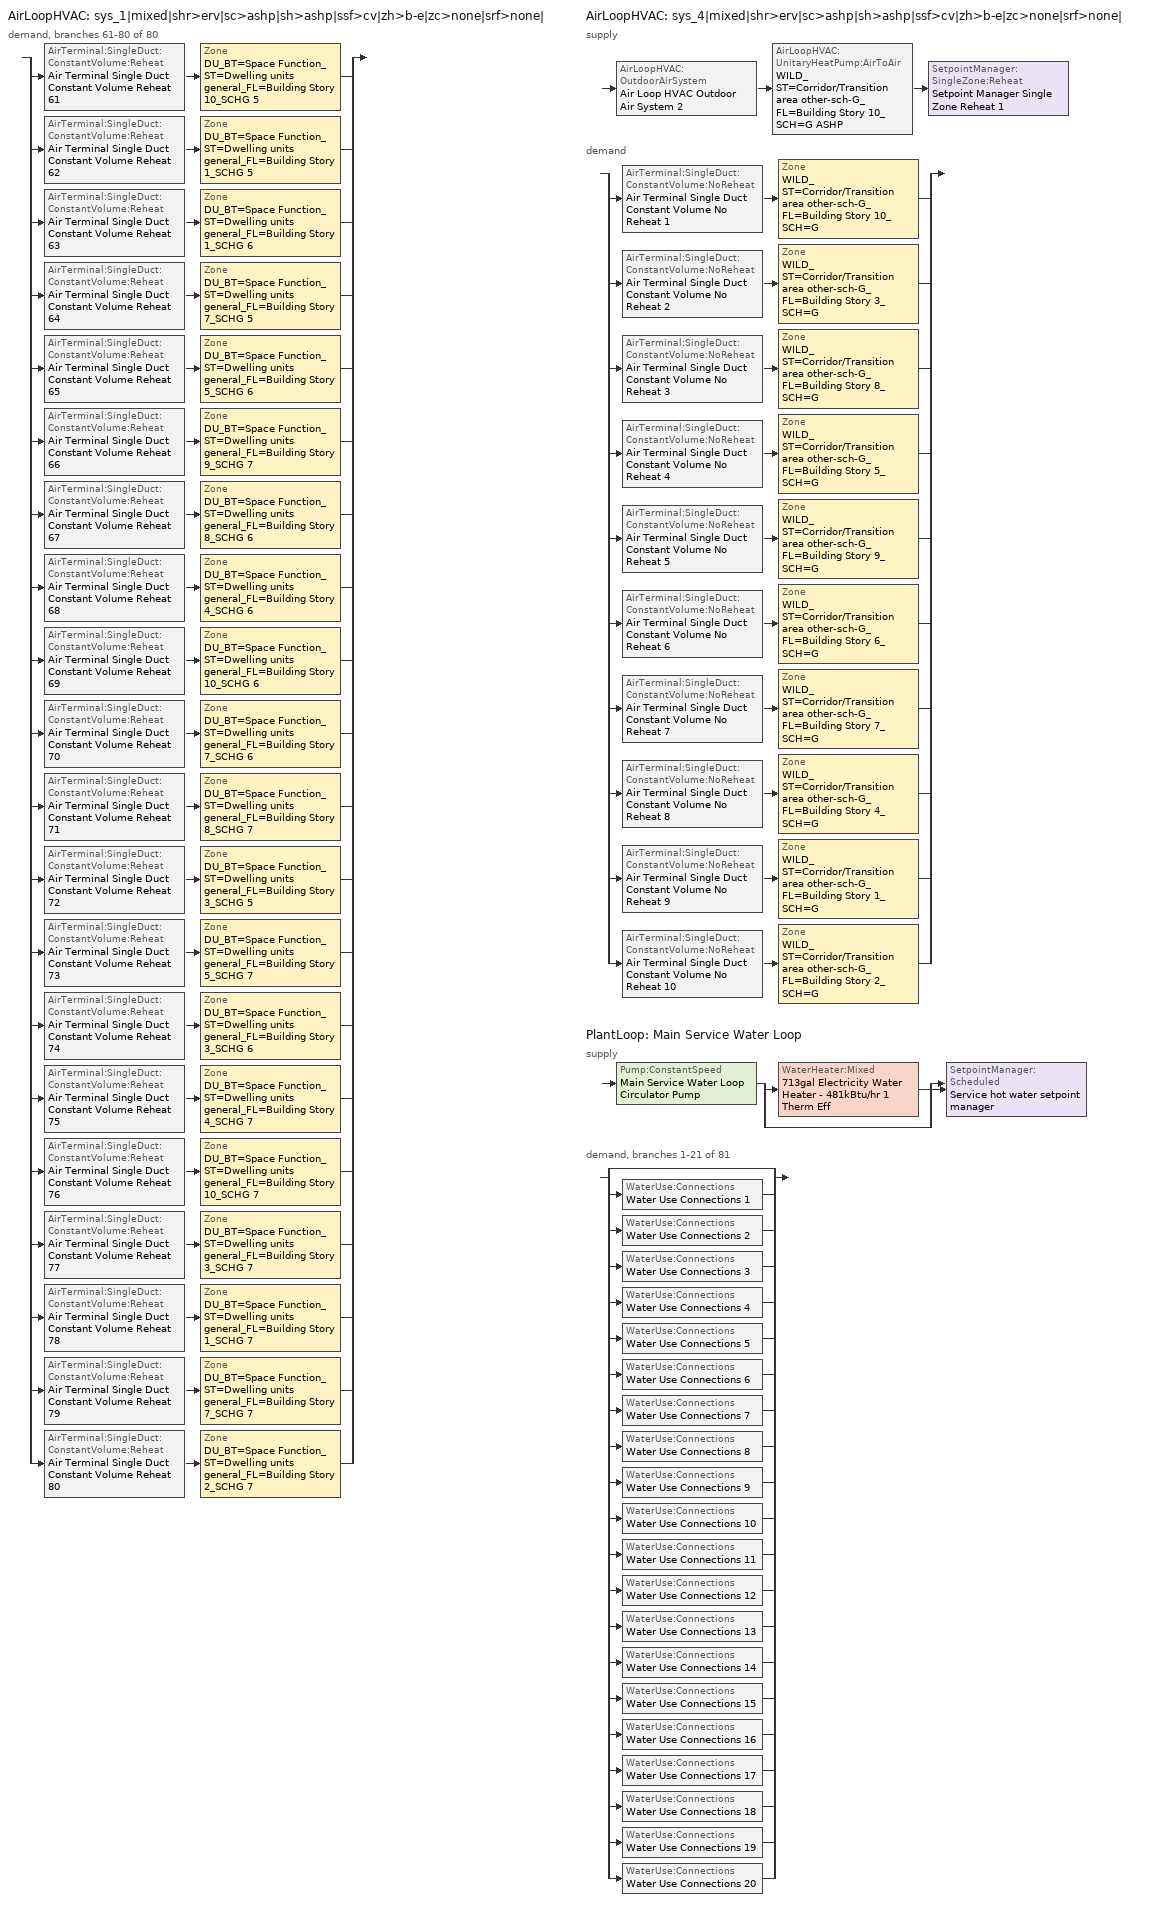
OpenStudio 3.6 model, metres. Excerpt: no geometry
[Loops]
AirLoopHVAC 'sys_1|mixed|shr>erv|sc>ashp|sh>ashp|ssf>cv|zh>b-e|zc>none|srf>none|'
 demand, branches 61-80 of 80: split
  | AirTerminal:SingleDuct:ConstantVolume:Reheat 'Air Terminal Single Duct Constant Volume Reheat 61' > Zone 'DU_BT=Space Function_ST=Dwelling units general_FL=Building Story 10_SCHG 5'
  | AirTerminal:SingleDuct:ConstantVolume:Reheat 'Air Terminal Single Duct Constant Volume Reheat 62' > Zone 'DU_BT=Space Function_ST=Dwelling units general_FL=Building Story 1_SCHG 5'
  | AirTerminal:SingleDuct:ConstantVolume:Reheat 'Air Terminal Single Duct Constant Volume Reheat 63' > Zone 'DU_BT=Space Function_ST=Dwelling units general_FL=Building Story 1_SCHG 6'
  | AirTerminal:SingleDuct:ConstantVolume:Reheat 'Air Terminal Single Duct Constant Volume Reheat 64' > Zone 'DU_BT=Space Function_ST=Dwelling units general_FL=Building Story 7_SCHG 5'
  | AirTerminal:SingleDuct:ConstantVolume:Reheat 'Air Terminal Single Duct Constant Volume Reheat 65' > Zone 'DU_BT=Space Function_ST=Dwelling units general_FL=Building Story 5_SCHG 6'
  | AirTerminal:SingleDuct:ConstantVolume:Reheat 'Air Terminal Single Duct Constant Volume Reheat 66' > Zone 'DU_BT=Space Function_ST=Dwelling units general_FL=Building Story 9_SCHG 7'
  | AirTerminal:SingleDuct:ConstantVolume:Reheat 'Air Terminal Single Duct Constant Volume Reheat 67' > Zone 'DU_BT=Space Function_ST=Dwelling units general_FL=Building Story 8_SCHG 6'
  | AirTerminal:SingleDuct:ConstantVolume:Reheat 'Air Terminal Single Duct Constant Volume Reheat 68' > Zone 'DU_BT=Space Function_ST=Dwelling units general_FL=Building Story 4_SCHG 6'
  | AirTerminal:SingleDuct:ConstantVolume:Reheat 'Air Terminal Single Duct Constant Volume Reheat 69' > Zone 'DU_BT=Space Function_ST=Dwelling units general_FL=Building Story 10_SCHG 6'
  | AirTerminal:SingleDuct:ConstantVolume:Reheat 'Air Terminal Single Duct Constant Volume Reheat 70' > Zone 'DU_BT=Space Function_ST=Dwelling units general_FL=Building Story 7_SCHG 6'
  | AirTerminal:SingleDuct:ConstantVolume:Reheat 'Air Terminal Single Duct Constant Volume Reheat 71' > Zone 'DU_BT=Space Function_ST=Dwelling units general_FL=Building Story 8_SCHG 7'
  | AirTerminal:SingleDuct:ConstantVolume:Reheat 'Air Terminal Single Duct Constant Volume Reheat 72' > Zone 'DU_BT=Space Function_ST=Dwelling units general_FL=Building Story 3_SCHG 5'
  | AirTerminal:SingleDuct:ConstantVolume:Reheat 'Air Terminal Single Duct Constant Volume Reheat 73' > Zone 'DU_BT=Space Function_ST=Dwelling units general_FL=Building Story 5_SCHG 7'
  | AirTerminal:SingleDuct:ConstantVolume:Reheat 'Air Terminal Single Duct Constant Volume Reheat 74' > Zone 'DU_BT=Space Function_ST=Dwelling units general_FL=Building Story 3_SCHG 6'
  | AirTerminal:SingleDuct:ConstantVolume:Reheat 'Air Terminal Single Duct Constant Volume Reheat 75' > Zone 'DU_BT=Space Function_ST=Dwelling units general_FL=Building Story 4_SCHG 7'
  | AirTerminal:SingleDuct:ConstantVolume:Reheat 'Air Terminal Single Duct Constant Volume Reheat 76' > Zone 'DU_BT=Space Function_ST=Dwelling units general_FL=Building Story 10_SCHG 7'
  | AirTerminal:SingleDuct:ConstantVolume:Reheat 'Air Terminal Single Duct Constant Volume Reheat 77' > Zone 'DU_BT=Space Function_ST=Dwelling units general_FL=Building Story 3_SCHG 7'
  | AirTerminal:SingleDuct:ConstantVolume:Reheat 'Air Terminal Single Duct Constant Volume Reheat 78' > Zone 'DU_BT=Space Function_ST=Dwelling units general_FL=Building Story 1_SCHG 7'
  | AirTerminal:SingleDuct:ConstantVolume:Reheat 'Air Terminal Single Duct Constant Volume Reheat 79' > Zone 'DU_BT=Space Function_ST=Dwelling units general_FL=Building Story 7_SCHG 7'
  | AirTerminal:SingleDuct:ConstantVolume:Reheat 'Air Terminal Single Duct Constant Volume Reheat 80' > Zone 'DU_BT=Space Function_ST=Dwelling units general_FL=Building Story 2_SCHG 7'
AirLoopHVAC 'sys_4|mixed|shr>erv|sc>ashp|sh>ashp|ssf>cv|zh>b-e|zc>none|srf>none|'
 supply: AirLoopHVAC:OutdoorAirSystem 'Air Loop HVAC Outdoor Air System 2' > AirLoopHVAC:UnitaryHeatPump:AirToAir 'WILD_ST=Corridor/Transition area other-sch-G_FL=Building Story 10_SCH=G ASHP' > SetpointManager:SingleZone:Reheat 'Setpoint Manager Single Zone Reheat 1'
 demand: split
  | AirTerminal:SingleDuct:ConstantVolume:NoReheat 'Air Terminal Single Duct Constant Volume No Reheat 1' > Zone 'WILD_ST=Corridor/Transition area other-sch-G_FL=Building Story 10_SCH=G'
  | AirTerminal:SingleDuct:ConstantVolume:NoReheat 'Air Terminal Single Duct Constant Volume No Reheat 2' > Zone 'WILD_ST=Corridor/Transition area other-sch-G_FL=Building Story 3_SCH=G'
  | AirTerminal:SingleDuct:ConstantVolume:NoReheat 'Air Terminal Single Duct Constant Volume No Reheat 3' > Zone 'WILD_ST=Corridor/Transition area other-sch-G_FL=Building Story 8_SCH=G'
  | AirTerminal:SingleDuct:ConstantVolume:NoReheat 'Air Terminal Single Duct Constant Volume No Reheat 4' > Zone 'WILD_ST=Corridor/Transition area other-sch-G_FL=Building Story 5_SCH=G'
  | AirTerminal:SingleDuct:ConstantVolume:NoReheat 'Air Terminal Single Duct Constant Volume No Reheat 5' > Zone 'WILD_ST=Corridor/Transition area other-sch-G_FL=Building Story 9_SCH=G'
  | AirTerminal:SingleDuct:ConstantVolume:NoReheat 'Air Terminal Single Duct Constant Volume No Reheat 6' > Zone 'WILD_ST=Corridor/Transition area other-sch-G_FL=Building Story 6_SCH=G'
  | AirTerminal:SingleDuct:ConstantVolume:NoReheat 'Air Terminal Single Duct Constant Volume No Reheat 7' > Zone 'WILD_ST=Corridor/Transition area other-sch-G_FL=Building Story 7_SCH=G'
  | AirTerminal:SingleDuct:ConstantVolume:NoReheat 'Air Terminal Single Duct Constant Volume No Reheat 8' > Zone 'WILD_ST=Corridor/Transition area other-sch-G_FL=Building Story 4_SCH=G'
  | AirTerminal:SingleDuct:ConstantVolume:NoReheat 'Air Terminal Single Duct Constant Volume No Reheat 9' > Zone 'WILD_ST=Corridor/Transition area other-sch-G_FL=Building Story 1_SCH=G'
  | AirTerminal:SingleDuct:ConstantVolume:NoReheat 'Air Terminal Single Duct Constant Volume No Reheat 10' > Zone 'WILD_ST=Corridor/Transition area other-sch-G_FL=Building Story 2_SCH=G'
PlantLoop 'Main Service Water Loop'
 supply: Pump:ConstantSpeed 'Main Service Water Loop Circulator Pump' > split
  | WaterHeater:Mixed '713gal Electricity Water Heater - 481kBtu/hr 1 Therm Eff'
  | bypass
  join > SetpointManager:Scheduled 'Service hot water setpoint manager'
 demand, branches 1-21 of 81: split
  | bypass
  | WaterUse:Connections 'Water Use Connections 1'
  | WaterUse:Connections 'Water Use Connections 2'
  | WaterUse:Connections 'Water Use Connections 3'
  | WaterUse:Connections 'Water Use Connections 4'
  | WaterUse:Connections 'Water Use Connections 5'
  | WaterUse:Connections 'Water Use Connections 6'
  | WaterUse:Connections 'Water Use Connections 7'
  | WaterUse:Connections 'Water Use Connections 8'
  | WaterUse:Connections 'Water Use Connections 9'
  | WaterUse:Connections 'Water Use Connections 10'
  | WaterUse:Connections 'Water Use Connections 11'
  | WaterUse:Connections 'Water Use Connections 12'
  | WaterUse:Connections 'Water Use Connections 13'
  | WaterUse:Connections 'Water Use Connections 14'
  | WaterUse:Connections 'Water Use Connections 15'
  | WaterUse:Connections 'Water Use Connections 16'
  | WaterUse:Connections 'Water Use Connections 17'
  | WaterUse:Connections 'Water Use Connections 18'
  | WaterUse:Connections 'Water Use Connections 19'
  | WaterUse:Connections 'Water Use Connections 20'
[Sizing:Zone] Zone Cooling Design Supply Air Temperature Input Method=TemperatureDifference; Zone Cooling Design Supply Air Temperature {C}=14; Zone Cooling Design Supply Air Temperature Difference {deltaC}=11; Zone Heating Design Supply Air Temperature Input Method=TemperatureDifference; Zone Heating Design Supply Air Temperature {C}=40; Zone Heating Design Supply Air Temperature Difference {deltaC}=21; Zone Cooling Design Supply Air Humidity Ratio {kg-H2O/kg-air}=0.0085; Zone Heating Design Supply Air Humidity Ratio {kg-H2O/kg-air}=0.008; Zone Heating Sizing Factor=1.3; Zone Cooling Sizing Factor=1; Cooling Design Air Flow Method=DesignDay; Heating Design Air Flow Method=DesignDay; Account for Dedicated Outdoor Air System=No; Dedicated Outdoor Air System Control Strategy=NeutralSupplyAir; Dedicated Outdoor Air Low Setpoint Temperature for Design {C}=autosize; Dedicated Outdoor Air High Setpoint Temperature for Design {C}=autosize; Zone Load Sizing Method=Sensible Load Only No Latent Load; Zone Latent Cooling Design Supply Air Humidity Ratio Input Method=HumidityRatioDifference; Zone Cooling Design Supply Air Humidity Ratio Difference {kgWater/kgDryAir}=0.005; Zone Latent Heating Design Supply Air Humidity Ratio Input Method=HumidityRatioDifference; Zone Humidification Design Supply Air Humidity Ratio Difference {kgWater/kgDryAir}=0.005
DU_BT=Space Function_ST=Dwelling units general_FL=Building Story 10_SCHG 5; DU_BT=Space Function_ST=Dwelling units general_FL=Building Story 1_SCHG 5; DU_BT=Space Function_ST=Dwelling units general_FL=Building Story 1_SCHG 6; DU_BT=Space Function_ST=Dwelling units general_FL=Building Story 7_SCHG 5; DU_BT=Space Function_ST=Dwelling units general_FL=Building Story 5_SCHG 6; DU_BT=Space Function_ST=Dwelling units general_FL=Building Story 9_SCHG 7; DU_BT=Space Function_ST=Dwelling units general_FL=Building Story 8_SCHG 6; DU_BT=Space Function_ST=Dwelling units general_FL=Building Story 4_SCHG 6; DU_BT=Space Function_ST=Dwelling units general_FL=Building Story 10_SCHG 6; DU_BT=Space Function_ST=Dwelling units general_FL=Building Story 7_SCHG 6; DU_BT=Space Function_ST=Dwelling units general_FL=Building Story 8_SCHG 7; DU_BT=Space Function_ST=Dwelling units general_FL=Building Story 3_SCHG 5; DU_BT=Space Function_ST=Dwelling units general_FL=Building Story 5_SCHG 7; DU_BT=Space Function_ST=Dwelling units general_FL=Building Story 3_SCHG 6; DU_BT=Space Function_ST=Dwelling units general_FL=Building Story 4_SCHG 7; DU_BT=Space Function_ST=Dwelling units general_FL=Building Story 10_SCHG 7; DU_BT=Space Function_ST=Dwelling units general_FL=Building Story 3_SCHG 7; DU_BT=Space Function_ST=Dwelling units general_FL=Building Story 1_SCHG 7; DU_BT=Space Function_ST=Dwelling units general_FL=Building Story 7_SCHG 7; DU_BT=Space Function_ST=Dwelling units general_FL=Building Story 2_SCHG 7; WILD_ST=Corridor/Transition area other-sch-G_FL=Building Story 10_SCH=G; WILD_ST=Corridor/Transition area other-sch-G_FL=Building Story 3_SCH=G; WILD_ST=Corridor/Transition area other-sch-G_FL=Building Story 8_SCH=G; WILD_ST=Corridor/Transition area other-sch-G_FL=Building Story 5_SCH=G; WILD_ST=Corridor/Transition area other-sch-G_FL=Building Story 9_SCH=G; WILD_ST=Corridor/Transition area other-sch-G_FL=Building Story 6_SCH=G; WILD_ST=Corridor/Transition area other-sch-G_FL=Building Story 7_SCH=G; WILD_ST=Corridor/Transition area other-sch-G_FL=Building Story 4_SCH=G; WILD_ST=Corridor/Transition area other-sch-G_FL=Building Story 1_SCH=G; WILD_ST=Corridor/Transition area other-sch-G_FL=Building Story 2_SCH=G
[Zone equipment]
DU_BT=Space Function_ST=Dwelling units general_FL=Building Story 10_SCHG 5: Zone HVAC Baseboard Convective Electric 61, Air Terminal Single Duct Constant Volume Reheat 61
DU_BT=Space Function_ST=Dwelling units general_FL=Building Story 1_SCHG 5: Zone HVAC Baseboard Convective Electric 62, Air Terminal Single Duct Constant Volume Reheat 62
DU_BT=Space Function_ST=Dwelling units general_FL=Building Story 1_SCHG 6: Zone HVAC Baseboard Convective Electric 63, Air Terminal Single Duct Constant Volume Reheat 63
DU_BT=Space Function_ST=Dwelling units general_FL=Building Story 7_SCHG 5: Zone HVAC Baseboard Convective Electric 64, Air Terminal Single Duct Constant Volume Reheat 64
DU_BT=Space Function_ST=Dwelling units general_FL=Building Story 5_SCHG 6: Zone HVAC Baseboard Convective Electric 65, Air Terminal Single Duct Constant Volume Reheat 65
DU_BT=Space Function_ST=Dwelling units general_FL=Building Story 9_SCHG 7: Zone HVAC Baseboard Convective Electric 66, Air Terminal Single Duct Constant Volume Reheat 66
DU_BT=Space Function_ST=Dwelling units general_FL=Building Story 8_SCHG 6: Zone HVAC Baseboard Convective Electric 67, Air Terminal Single Duct Constant Volume Reheat 67
DU_BT=Space Function_ST=Dwelling units general_FL=Building Story 4_SCHG 6: Zone HVAC Baseboard Convective Electric 68, Air Terminal Single Duct Constant Volume Reheat 68
DU_BT=Space Function_ST=Dwelling units general_FL=Building Story 10_SCHG 6: Zone HVAC Baseboard Convective Electric 69, Air Terminal Single Duct Constant Volume Reheat 69
DU_BT=Space Function_ST=Dwelling units general_FL=Building Story 7_SCHG 6: Zone HVAC Baseboard Convective Electric 70, Air Terminal Single Duct Constant Volume Reheat 70
DU_BT=Space Function_ST=Dwelling units general_FL=Building Story 8_SCHG 7: Zone HVAC Baseboard Convective Electric 71, Air Terminal Single Duct Constant Volume Reheat 71
DU_BT=Space Function_ST=Dwelling units general_FL=Building Story 3_SCHG 5: Zone HVAC Baseboard Convective Electric 72, Air Terminal Single Duct Constant Volume Reheat 72
DU_BT=Space Function_ST=Dwelling units general_FL=Building Story 5_SCHG 7: Zone HVAC Baseboard Convective Electric 73, Air Terminal Single Duct Constant Volume Reheat 73
DU_BT=Space Function_ST=Dwelling units general_FL=Building Story 3_SCHG 6: Zone HVAC Baseboard Convective Electric 74, Air Terminal Single Duct Constant Volume Reheat 74
DU_BT=Space Function_ST=Dwelling units general_FL=Building Story 4_SCHG 7: Zone HVAC Baseboard Convective Electric 75, Air Terminal Single Duct Constant Volume Reheat 75
DU_BT=Space Function_ST=Dwelling units general_FL=Building Story 10_SCHG 7: Zone HVAC Baseboard Convective Electric 76, Air Terminal Single Duct Constant Volume Reheat 76
DU_BT=Space Function_ST=Dwelling units general_FL=Building Story 3_SCHG 7: Zone HVAC Baseboard Convective Electric 77, Air Terminal Single Duct Constant Volume Reheat 77
DU_BT=Space Function_ST=Dwelling units general_FL=Building Story 1_SCHG 7: Zone HVAC Baseboard Convective Electric 78, Air Terminal Single Duct Constant Volume Reheat 78
DU_BT=Space Function_ST=Dwelling units general_FL=Building Story 7_SCHG 7: Zone HVAC Baseboard Convective Electric 79, Air Terminal Single Duct Constant Volume Reheat 79
DU_BT=Space Function_ST=Dwelling units general_FL=Building Story 2_SCHG 7: Zone HVAC Baseboard Convective Electric 80, Air Terminal Single Duct Constant Volume Reheat 80
WILD_ST=Corridor/Transition area other-sch-G_FL=Building Story 10_SCH=G: Zone HVAC Baseboard Convective Electric 81, Air Terminal Single Duct Constant Volume No Reheat 1
WILD_ST=Corridor/Transition area other-sch-G_FL=Building Story 3_SCH=G: Zone HVAC Baseboard Convective Electric 82, Air Terminal Single Duct Constant Volume No Reheat 2
WILD_ST=Corridor/Transition area other-sch-G_FL=Building Story 8_SCH=G: Zone HVAC Baseboard Convective Electric 83, Air Terminal Single Duct Constant Volume No Reheat 3
WILD_ST=Corridor/Transition area other-sch-G_FL=Building Story 5_SCH=G: Zone HVAC Baseboard Convective Electric 84, Air Terminal Single Duct Constant Volume No Reheat 4
WILD_ST=Corridor/Transition area other-sch-G_FL=Building Story 9_SCH=G: Zone HVAC Baseboard Convective Electric 85, Air Terminal Single Duct Constant Volume No Reheat 5
WILD_ST=Corridor/Transition area other-sch-G_FL=Building Story 6_SCH=G: Zone HVAC Baseboard Convective Electric 86, Air Terminal Single Duct Constant Volume No Reheat 6
WILD_ST=Corridor/Transition area other-sch-G_FL=Building Story 7_SCH=G: Zone HVAC Baseboard Convective Electric 87, Air Terminal Single Duct Constant Volume No Reheat 7
WILD_ST=Corridor/Transition area other-sch-G_FL=Building Story 4_SCH=G: Zone HVAC Baseboard Convective Electric 88, Air Terminal Single Duct Constant Volume No Reheat 8
WILD_ST=Corridor/Transition area other-sch-G_FL=Building Story 1_SCH=G: Zone HVAC Baseboard Convective Electric 89, Air Terminal Single Duct Constant Volume No Reheat 9
WILD_ST=Corridor/Transition area other-sch-G_FL=Building Story 2_SCH=G: Zone HVAC Baseboard Convective Electric 90, Air Terminal Single Duct Constant Volume No Reheat 10
[AirLoopHVAC]
sys_4|mixed|shr>erv|sc>ashp|sh>ashp|ssf>cv|zh>b-e|zc>none|srf>none|: Availability Schedule=sys_4|mixed|shr>none|sc>ashp|sh>ashp|ssf>cv|zh>b-e|zc>none|srf>none| Occ Sch; Design Supply Air Flow Rate {m3/s}=autosize; Design Return Air Flow Fraction of Supply Air Flow=1
[Sizing:System]
sys_4|mixed|shr>erv|sc>ashp|sh>ashp|ssf>cv|zh>b-e|zc>none|srf>none|: Type of Load to Size On=Sensible; Design Outdoor Air Flow Rate {m3/s}=Autosize; Central Heating Maximum System Air Flow Ratio=1; Preheat Design Temperature {C}=7; Preheat Design Humidity Ratio {kg-H2O/kg-Air}=0.008; Precool Design Temperature {C}=13; Precool Design Humidity Ratio {kg-H2O/kg-Air}=0.008; Central Cooling Design Supply Air Temperature {C}=13; Central Heating Design Supply Air Temperature {C}=43; Sizing Option=NonCoincident; 100% Outdoor Air in Cooling=No; 100% Outdoor Air in Heating=No; Central Cooling Design Supply Air Humidity Ratio {kg-H2O/kg-Air}=0.0085; Central Heating Design Supply Air Humidity Ratio {kg-H2O/kg-Air}=0.008; Cooling Design Air Flow Method=DesignDay; Cooling Design Air Flow Rate {m3/s}=0; Heating Design Air Flow Method=DesignDay; Heating Design Air Flow Rate {m3/s}=0; System Outdoor Air Method=ZoneSum; Zone Maximum Outdoor Air Fraction=1; Cooling Supply Air Flow Rate Per Floor Area {m3/s-m2}=0.00996765; Cooling Fraction of Autosized Cooling Supply Air Flow Rate=1; Cooling Supply Air Flow Rate Per Unit Cooling Capacity {m3/s-W}=3.94755e-05; Heating Supply Air Flow Rate Per Floor Area {m3/s-m2}=0.00996765; Heating Fraction of Autosized Heating Supply Air Flow Rate=1; Heating Fraction of Autosized Cooling Supply Air Flow Rate=1; Heating Supply Air Flow Rate Per Unit Heating Capacity {m3/s-W}=3.15882e-05; Cooling Design Capacity Method=CoolingDesignCapacity; Cooling Design Capacity {W}=autosize; Cooling Design Capacity Per Floor Area {W/m2}=234.7; Fraction of Autosized Cooling Design Capacity=1; Heating Design Capacity Method=HeatingDesignCapacity; Heating Design Capacity {W}=autosize; Heating Design Capacity Per Floor Area {W/m2}=157; Fraction of Autosized Heating Design Capacity=1; Central Cooling Capacity Control Method=OnOff; Occupant Diversity=autosize
[Coil:Heating:DX:SingleSpeed]
CoilHeatingDXSingleSpeed_ashp 1 56 Clg kBtu/hr 3.3COPH: Availability Schedule=Always On Discrete; Rated Total Heating Capacity {W}=16473.5; Rated COP {W/W}=3.53205; Rated Air Flow Rate {m3/s}=Autosize; Rated Supply Fan Power Per Volume Flow Rate 2017 {W/(m3/s)}=773.3; Rated Supply Fan Power Per Volume Flow Rate 2023 {W/(m3/s)}=934.4; Total Heating Capacity Function of Temperature Curve=DXHEAT-NECB2011-REF-CAPFT; Total Heating Capacity Function of Flow Fraction Curve=DXHEAT-NECB2011-REF-CAPFFLOW; Energy Input Ratio Function of Temperature Curve=DXHEAT-NECB2011-REF-EIRFT; Energy Input Ratio Function of Flow Fraction Curve=DXHEAT-NECB2011-REF-EIRFFLOW; Part Load Fraction Correlation Curve=DXHEAT-NECB2011-REF-PLFFPLR; Minimum Outdoor Dry-Bulb Temperature for Compressor Operation {C}=-10; Defrost Strategy=Resistive; Defrost Control=Timed; Defrost Time Period Fraction=0.166667; Resistive Defrost Heater Capacity {W}=2000
[Coil:Cooling:DX:SingleSpeed]
CoilCoolingDXSingleSpeed_ashp 1 78kBtu/hr 11.2EER: Availability Schedule=Always On Discrete; Rated Total Cooling Capacity {W}=autosize; Rated Sensible Heat Ratio=autosize; Rated COP {W/W}=3.86542; Rated Air Flow Rate {m3/s}=autosize; Rated Evaporator Fan Power Per Volume Flow Rate 2017 {W/(m3/s)}=773.3; Rated Evaporator Fan Power Per Volume Flow Rate 2023 {W/(m3/s)}=934.4; Total Cooling Capacity Function of Temperature Curve=DXCOOL-NECB2011-REF-CAPFT; Total Cooling Capacity Function of Flow Fraction Curve=DXCOOL-NECB2011-REF-CAPFFLOW; Energy Input Ratio Function of Temperature Curve=DXCOOL-NECB2011-REF-COOLEIRFT; Energy Input Ratio Function of Flow Fraction Curve=DXCOOL-NECB2011-REF-COOLEIRFFLOW; Part Load Fraction Correlation Curve=DXCOOL-NECB2011-REF-COOLPLFFPLR; Minimum Outdoor Dry-Bulb Temperature for Compressor Operation {C}=-25; Nominal Time for Condensate Removal to Begin {s}=0; Ratio of Initial Moisture Evaporation Rate and Steady State Latent Capacity=0; Maximum Cycling Rate {cycles/hr}=0; Latent Capacity Time Constant {s}=0; Condenser Type=AirCooled; Evaporative Condenser Effectiveness=0.9; Evaporative Condenser Air Flow Rate {m3/s}=autosize; Evaporative Condenser Pump Rated Power Consumption {W}=autosize; Crankcase Heater Capacity {W}=0; Maximum Outdoor Dry-Bulb Temperature for Crankcase Heater Operation {C}=10; Basin Heater Capacity {W/K}=0; Basin Heater Setpoint Temperature {C}=2
[Controller:OutdoorAir]
Controller Outdoor Air 2: Minimum Outdoor Air Flow Rate {m3/s}=autosize; Maximum Outdoor Air Flow Rate {m3/s}=Autosize; Economizer Control Type=DifferentialEnthalpy; Economizer Control Action Type=ModulateFlow; Lockout Type=NoLockout; Minimum Limit Type=FixedMinimum; Minimum Outdoor Air Schedule=sys_4|mixed|shr>none|sc>ashp|sh>ashp|ssf>cv|zh>b-e|zc>none|srf>none| Occ Sch; Controller Mechanical Ventilation=Controller Mechanical Ventilation 2; High Humidity Control=No; Heat Recovery Bypass Control Type=BypassWhenOAFlowGreaterThanMinimum
[Controller:MechanicalVentilation]
Controller Mechanical Ventilation 2: Availability Schedule=Always On Discrete; System Outdoor Air Method=ZoneSum
[AirLoopHVAC:OutdoorAirSystem]
Air Loop HVAC Outdoor Air System 2: Controller=Controller Outdoor Air 2
[ZoneHVAC:Baseboard:Convective:Electric] Availability Schedule=Always On Discrete; Nominal Capacity {W}=autosize; Efficiency=1
Zone HVAC Baseboard Convective Electric 61; Zone HVAC Baseboard Convective Electric 62; Zone HVAC Baseboard Convective Electric 63; Zone HVAC Baseboard Convective Electric 64; Zone HVAC Baseboard Convective Electric 65; Zone HVAC Baseboard Convective Electric 66; Zone HVAC Baseboard Convective Electric 67; Zone HVAC Baseboard Convective Electric 68; Zone HVAC Baseboard Convective Electric 69; Zone HVAC Baseboard Convective Electric 70; Zone HVAC Baseboard Convective Electric 71; Zone HVAC Baseboard Convective Electric 72; Zone HVAC Baseboard Convective Electric 73; Zone HVAC Baseboard Convective Electric 74; Zone HVAC Baseboard Convective Electric 75; Zone HVAC Baseboard Convective Electric 76; Zone HVAC Baseboard Convective Electric 77; Zone HVAC Baseboard Convective Electric 78; Zone HVAC Baseboard Convective Electric 79; Zone HVAC Baseboard Convective Electric 80; Zone HVAC Baseboard Convective Electric 81; Zone HVAC Baseboard Convective Electric 82; Zone HVAC Baseboard Convective Electric 83; Zone HVAC Baseboard Convective Electric 84; Zone HVAC Baseboard Convective Electric 85; Zone HVAC Baseboard Convective Electric 86; Zone HVAC Baseboard Convective Electric 87; Zone HVAC Baseboard Convective Electric 88; Zone HVAC Baseboard Convective Electric 89; Zone HVAC Baseboard Convective Electric 90
[Coil:Heating:Electric] Availability Schedule=Always On Discrete
Coil Heating Electric 61; Coil Heating Electric 62; Coil Heating Electric 63; Coil Heating Electric 64; Coil Heating Electric 65; Coil Heating Electric 66; Coil Heating Electric 67; Coil Heating Electric 68; Coil Heating Electric 69; Coil Heating Electric 70; Coil Heating Electric 71; Coil Heating Electric 72; Coil Heating Electric 73; Coil Heating Electric 74; Coil Heating Electric 75; Coil Heating Electric 76; Coil Heating Electric 77; Coil Heating Electric 78; Coil Heating Electric 79; Coil Heating Electric 80; Coil Heating Electric 81
[AirTerminal:SingleDuct:ConstantVolume:Reheat] Availability Schedule=Always On Discrete; Maximum Air Flow Rate {m3/s}=autosize; Maximum Hot Water or Steam Flow Rate {m3/s}=autosize; Minimum Hot Water or Steam Flow Rate {m3/s}=0; Convergence Tolerance=0.001; Maximum Reheat Air Temperature {C}=35
Name | Reheat Coil
Air Terminal Single Duct Constant Volume Reheat 61 | Coil Heating Electric 61
Air Terminal Single Duct Constant Volume Reheat 62 | Coil Heating Electric 62
Air Terminal Single Duct Constant Volume Reheat 63 | Coil Heating Electric 63
Air Terminal Single Duct Constant Volume Reheat 64 | Coil Heating Electric 64
Air Terminal Single Duct Constant Volume Reheat 65 | Coil Heating Electric 65
Air Terminal Single Duct Constant Volume Reheat 66 | Coil Heating Electric 66
Air Terminal Single Duct Constant Volume Reheat 67 | Coil Heating Electric 67
Air Terminal Single Duct Constant Volume Reheat 68 | Coil Heating Electric 68
Air Terminal Single Duct Constant Volume Reheat 69 | Coil Heating Electric 69
Air Terminal Single Duct Constant Volume Reheat 70 | Coil Heating Electric 70
Air Terminal Single Duct Constant Volume Reheat 71 | Coil Heating Electric 71
Air Terminal Single Duct Constant Volume Reheat 72 | Coil Heating Electric 72
Air Terminal Single Duct Constant Volume Reheat 73 | Coil Heating Electric 73
Air Terminal Single Duct Constant Volume Reheat 74 | Coil Heating Electric 74
Air Terminal Single Duct Constant Volume Reheat 75 | Coil Heating Electric 75
Air Terminal Single Duct Constant Volume Reheat 76 | Coil Heating Electric 76
Air Terminal Single Duct Constant Volume Reheat 77 | Coil Heating Electric 77
Air Terminal Single Duct Constant Volume Reheat 78 | Coil Heating Electric 78
Air Terminal Single Duct Constant Volume Reheat 79 | Coil Heating Electric 79
Air Terminal Single Duct Constant Volume Reheat 80 | Coil Heating Electric 80
[Fan:OnOff]
Fan On Off 1: Availability Schedule=Always On Discrete; Fan Total Efficiency=0.39975; Pressure Rise {Pa}=622.722; Maximum Flow Rate {m3/s}=autosize; Motor Efficiency=0.615; Motor In Airstream Fraction=1; Fan Power Ratio Function of Speed Ratio Curve=Fan On Off Power Curve; Fan Efficiency Ratio Function of Speed Ratio Curve=Fan On Off Efficiency Curve
[AirLoopHVAC:UnitaryHeatPump:AirToAir]
WILD_ST=Corridor/Transition area other-sch-G_FL=Building Story 10_SCH=G ASHP: Availability Schedule=Always On Discrete; Supply Air Flow Rate During Cooling Operation {m3/s}=Autosize; Supply Air Flow Rate During Heating Operation {m3/s}=Autosize; Controlling Zone or Thermostat Location=WILD_ST=Corridor/Transition area other-sch-G_FL=Building Story 10_SCH=G; Supply Air Fan=Fan On Off 1; Heating Coil=CoilHeatingDXSingleSpeed_ashp 1 56 Clg kBtu/hr 3.3COPH; Cooling Coil=CoilCoolingDXSingleSpeed_ashp 1 78kBtu/hr 11.2EER; Supplemental Heating Coil=Coil Heating Electric 81; Maximum Supply Air Temperature from Supplemental Heater {C}=Autosize; Supply Air Fan Operating Mode Schedule=sys_4|mixed|shr>none|sc>ashp|sh>ashp|ssf>cv|zh>b-e|zc>none|srf>none| Occ Sch
[SetpointManager:SingleZone:Reheat]
Setpoint Manager Single Zone Reheat 1: Minimum Supply Air Temperature {C}=13; Maximum Supply Air Temperature {C}=43; Control Zone=WILD_ST=Corridor/Transition area other-sch-G_FL=Building Story 10_SCH=G; Setpoint Node or NodeList=sys_4|mixed|shr>erv|sc>ashp|sh>ashp|ssf>cv|zh>b-e|zc>none|srf>none| Supply Outlet Node
[AirTerminal:SingleDuct:ConstantVolume:NoReheat] Availability Schedule=Always On Discrete; Maximum Air Flow Rate {m3/s}=AutoSize
Air Terminal Single Duct Constant Volume No Reheat 1; Air Terminal Single Duct Constant Volume No Reheat 2; Air Terminal Single Duct Constant Volume No Reheat 3; Air Terminal Single Duct Constant Volume No Reheat 4; Air Terminal Single Duct Constant Volume No Reheat 5; Air Terminal Single Duct Constant Volume No Reheat 6; Air Terminal Single Duct Constant Volume No Reheat 7; Air Terminal Single Duct Constant Volume No Reheat 8; Air Terminal Single Duct Constant Volume No Reheat 9; Air Terminal Single Duct Constant Volume No Reheat 10
[PlantLoop]
Main Service Water Loop: Glycol Concentration=0; Maximum Loop Temperature {C}=60; Minimum Loop Temperature {C}=10; Plant Loop Volume {m3}=Autocalculate; Load Distribution Scheme=Optimal
[Sizing:Plant]
Main Service Water Loop: Loop Type=Heating; Design Loop Exit Temperature {C}=60; Loop Design Temperature Difference {deltaC}=5; Sizing Option=NonCoincident; Zone Timesteps in Averaging Window=1; Coincident Sizing Factor Mode=None
[SetpointManager:Scheduled]
Service hot water setpoint manager: Control Variable=Temperature; Schedule=Service Water Loop Temp - 140F; Setpoint Node or NodeList=Main Service Water Loop Supply Outlet Node
[Pump:ConstantSpeed]
Main Service Water Loop Circulator Pump: Rated Flow Rate {m3/s}=autosize; Rated Pump Head {Pa}=804176; Rated Power Consumption {W}=autosize; Motor Efficiency=0.865; Fraction of Motor Inefficiencies to Fluid Stream=0; Pump Control Type=Intermittent; Design Power Sizing Method=PowerPerFlowPerPressure; Design Electric Power per Unit Flow Rate {W/(m3/s)}=348701.1; Design Shaft Power per Unit Flow Rate per Unit Head {W-s/m3-Pa}=1.28205
[WaterHeater:Mixed]
713gal Electricity Water Heater - 481kBtu/hr 1 Therm Eff: Tank Volume {m3}=2.69977; Setpoint Temperature Schedule=Service Water Loop Temp - 140F; Deadband Temperature Difference {deltaC}=2; Maximum Temperature Limit {C}=60; Heater Control Type=Cycle; Heater Maximum Capacity {W}=141063; Heater Fuel Type=Electricity; Heater Thermal Efficiency=1; Off Cycle Parasitic Fuel Consumption Rate {W}=187.832; Off Cycle Parasitic Fuel Type=Electricity; Off Cycle Parasitic Heat Fraction to Tank=0.8; On Cycle Parasitic Fuel Consumption Rate {W}=187.832; On Cycle Parasitic Fuel Type=Electricity; On Cycle Parasitic Heat Fraction to Tank=0; Ambient Temperature Indicator=Schedule; Ambient Temperature Schedule=Water Heater Ambient Temp Schedule - 70.0f; Off Cycle Loss Coefficient to Ambient Temperature {W/K}=0.0086877; On Cycle Loss Coefficient to Ambient Temperature {W/K}=0.0086877; Use Side Effectiveness=1; Source Side Effectiveness=1; Use Side Design Flow Rate {m3/s}=autosize; Source Side Design Flow Rate {m3/s}=autosize; Indirect Water Heating Recovery Time {hr}=1.5; Source Side Flow Control Mode=IndirectHeatPrimarySetpoint
[WaterHeater:Sizing]
713gal Electricity Water Heater - 481kBtu/hr 1 Therm Eff: Design Mode=PeakDraw; Time Storage Can Meet Peak Draw {hr}=0.538503; Time for Tank Recovery {hr}=0; Nominal Tank Volume for Autosizing Plant Connections {m3}=1
[WaterUse:Connections] Drain Water Heat Exchanger Type=None; Drain Water Heat Exchanger Destination=Plant
Name | Water Use Equipment Name 1
Water Use Connections 1 | F2 n1 apartment Service Water Use 0.15gal/min
Water Use Connections 2 | F2 n2 apartment Service Water Use 0.15gal/min
Water Use Connections 3 | F2 ne apartment Service Water Use 0.15gal/min
Water Use Connections 4 | F2 nw apartment Service Water Use 0.15gal/min
Water Use Connections 5 | F2 s1 apartment Service Water Use 0.15gal/min
Water Use Connections 6 | F2 s2 apartment Service Water Use 0.15gal/min
Water Use Connections 7 | F2 se apartment Service Water Use 0.15gal/min
Water Use Connections 8 | F2 sw apartment Service Water Use 0.15gal/min
Water Use Connections 9 | F3 n1 apartment Service Water Use 0.15gal/min
Water Use Connections 10 | F3 n2 apartment Service Water Use 0.15gal/min
Water Use Connections 11 | F3 ne apartment Service Water Use 0.15gal/min
Water Use Connections 12 | F3 nw apartment Service Water Use 0.15gal/min
Water Use Connections 13 | F3 s1 apartment Service Water Use 0.15gal/min
Water Use Connections 14 | F3 s2 apartment Service Water Use 0.15gal/min
Water Use Connections 15 | F3 se apartment Service Water Use 0.15gal/min
Water Use Connections 16 | F3 sw apartment Service Water Use 0.15gal/min
Water Use Connections 17 | F4 n1 apartment Service Water Use 0.15gal/min
Water Use Connections 18 | F4 n2 apartment Service Water Use 0.15gal/min
Water Use Connections 19 | F4 ne apartment Service Water Use 0.15gal/min
Water Use Connections 20 | F4 nw apartment Service Water Use 0.15gal/min
[WaterUse:Equipment:Definition] Peak Flow Rate {m3/s}=9.37419e-06
Name | Target Temperature Schedule | Sensible Fraction Schedule | Latent Fraction Schedule
F2 n1 apartment Service Water Use Def 0.15gal/min | Schedule Ruleset 5 | Schedule Ruleset 3 | Schedule Ruleset 4
F2 n2 apartment Service Water Use Def 0.15gal/min | Schedule Ruleset 8 | Schedule Ruleset 6 | Schedule Ruleset 7
F2 ne apartment Service Water Use Def 0.15gal/min | Schedule Ruleset 11 | Schedule Ruleset 9 | Schedule Ruleset 10
F2 nw apartment Service Water Use Def 0.15gal/min | Schedule Ruleset 14 | Schedule Ruleset 12 | Schedule Ruleset 13
F2 s1 apartment Service Water Use Def 0.15gal/min | Schedule Ruleset 17 | Schedule Ruleset 15 | Schedule Ruleset 16
F2 s2 apartment Service Water Use Def 0.15gal/min | Schedule Ruleset 20 | Schedule Ruleset 18 | Schedule Ruleset 19
F2 se apartment Service Water Use Def 0.15gal/min | Schedule Ruleset 23 | Schedule Ruleset 21 | Schedule Ruleset 22
F2 sw apartment Service Water Use Def 0.15gal/min | Schedule Ruleset 26 | Schedule Ruleset 24 | Schedule Ruleset 25
F3 n1 apartment Service Water Use Def 0.15gal/min | Schedule Ruleset 29 | Schedule Ruleset 27 | Schedule Ruleset 28
F3 n2 apartment Service Water Use Def 0.15gal/min | Schedule Ruleset 32 | Schedule Ruleset 30 | Schedule Ruleset 31
F3 ne apartment Service Water Use Def 0.15gal/min | Schedule Ruleset 35 | Schedule Ruleset 33 | Schedule Ruleset 34
F3 nw apartment Service Water Use Def 0.15gal/min | Schedule Ruleset 38 | Schedule Ruleset 36 | Schedule Ruleset 37
F3 s1 apartment Service Water Use Def 0.15gal/min | Schedule Ruleset 41 | Schedule Ruleset 39 | Schedule Ruleset 40
F3 s2 apartment Service Water Use Def 0.15gal/min | Schedule Ruleset 44 | Schedule Ruleset 42 | Schedule Ruleset 43
F3 se apartment Service Water Use Def 0.15gal/min | Schedule Ruleset 47 | Schedule Ruleset 45 | Schedule Ruleset 46
F3 sw apartment Service Water Use Def 0.15gal/min | Schedule Ruleset 50 | Schedule Ruleset 48 | Schedule Ruleset 49
F4 n1 apartment Service Water Use Def 0.15gal/min | Schedule Ruleset 53 | Schedule Ruleset 51 | Schedule Ruleset 52
F4 n2 apartment Service Water Use Def 0.15gal/min | Schedule Ruleset 56 | Schedule Ruleset 54 | Schedule Ruleset 55
F4 ne apartment Service Water Use Def 0.15gal/min | Schedule Ruleset 59 | Schedule Ruleset 57 | Schedule Ruleset 58
F4 nw apartment Service Water Use Def 0.15gal/min | Schedule Ruleset 62 | Schedule Ruleset 60 | Schedule Ruleset 61
[WaterUse:Equipment] Flow Rate Fraction Schedule=NECB-G-Service Water Heating
Name | Water Use Equipment Definition | Space
F2 n1 apartment Service Water Use 0.15gal/min | F2 n1 apartment Service Water Use Def 0.15gal/min | F2 N1 Apartment
F2 n2 apartment Service Water Use 0.15gal/min | F2 n2 apartment Service Water Use Def 0.15gal/min | F2 N2 Apartment
F2 ne apartment Service Water Use 0.15gal/min | F2 ne apartment Service Water Use Def 0.15gal/min | F2 NE Apartment
F2 nw apartment Service Water Use 0.15gal/min | F2 nw apartment Service Water Use Def 0.15gal/min | F2 NW Apartment
F2 s1 apartment Service Water Use 0.15gal/min | F2 s1 apartment Service Water Use Def 0.15gal/min | F2 S1 Apartment
F2 s2 apartment Service Water Use 0.15gal/min | F2 s2 apartment Service Water Use Def 0.15gal/min | F2 S2 Apartment
F2 se apartment Service Water Use 0.15gal/min | F2 se apartment Service Water Use Def 0.15gal/min | F2 SE Apartment
F2 sw apartment Service Water Use 0.15gal/min | F2 sw apartment Service Water Use Def 0.15gal/min | F2 SW Apartment
F3 n1 apartment Service Water Use 0.15gal/min | F3 n1 apartment Service Water Use Def 0.15gal/min | F3 N1 Apartment
F3 n2 apartment Service Water Use 0.15gal/min | F3 n2 apartment Service Water Use Def 0.15gal/min | F3 N2 Apartment
F3 ne apartment Service Water Use 0.15gal/min | F3 ne apartment Service Water Use Def 0.15gal/min | F3 NE Apartment
F3 nw apartment Service Water Use 0.15gal/min | F3 nw apartment Service Water Use Def 0.15gal/min | F3 NW Apartment
F3 s1 apartment Service Water Use 0.15gal/min | F3 s1 apartment Service Water Use Def 0.15gal/min | F3 S1 Apartment
F3 s2 apartment Service Water Use 0.15gal/min | F3 s2 apartment Service Water Use Def 0.15gal/min | F3 S2 Apartment
F3 se apartment Service Water Use 0.15gal/min | F3 se apartment Service Water Use Def 0.15gal/min | F3 SE Apartment
F3 sw apartment Service Water Use 0.15gal/min | F3 sw apartment Service Water Use Def 0.15gal/min | F3 SW Apartment
F4 n1 apartment Service Water Use 0.15gal/min | F4 n1 apartment Service Water Use Def 0.15gal/min | F4 N1 Apartment
F4 n2 apartment Service Water Use 0.15gal/min | F4 n2 apartment Service Water Use Def 0.15gal/min | F4 N2 Apartment
F4 ne apartment Service Water Use 0.15gal/min | F4 ne apartment Service Water Use Def 0.15gal/min | F4 NE Apartment
F4 nw apartment Service Water Use 0.15gal/min | F4 nw apartment Service Water Use Def 0.15gal/min | F4 NW Apartment
[EnergyManagementSystem:Program]
sys1mixedshrnonescashpshashpssfcvzhbezcnonesrfnoneOptimumStartProg0: IF DaylightSavings==0 && DayOfWeek>1 && Hour==5 && OAT<23.9 && OAT>1.7; SET sys1mixedshrnonescashpshashpssfcvzhbezcnonesrfnoneClgSch0 = 29.4; SET sys1mixedshrnonescashpshashpssfcvzhbezcnonesrfnoneHtgSch0 = 15.6; ELSEIF DaylightSavings==0 && DayOfWeek==1 && Hour==7 && OAT<23.9 && OAT>1.7; SET sys1mixedshrnonescashpshashpssfcvzhbezcnonesrfnoneClgSch0 = 29.4; SET sys1mixedshrnonescashpshashpssfcvzhbezcnonesrfnoneHtgSch0 = 15.6; ELSEIF DaylightSavings==1 && DayOfWeek>1 && Hour==4 && OAT<23.9 && OAT>1.7; SET sys1mixedshrnonescashpshashpssfcvzhbezcnonesrfnoneClgSch0 = 29.4; SET sys1mixedshrnonescashpshashpssfcvzhbezcnonesrfnoneHtgSch0 = 15.6; ELSEIF DaylightSavings==1 && DayOfWeek==1 && Hour==6 && OAT<23.9 && OAT>1.7; SET sys1mixedshrnonescashpshashpssfcvzhbezcnonesrfnoneClgSch0 = 29.4; SET sys1mixedshrnonescashpshashpssfcvzhbezcnonesrfnoneHtgSch0 = 15.6; ELSE; SET sys1mixedshrnonescashpshashpssfcvzhbezcnonesrfnoneClgSch0 = NULL; SET sys1mixedshrnonescashpshashpssfcvzhbezcnonesrfnoneHtgSch0 = NULL; ENDIF
[EnergyManagementSystem:ProgramCallingManager]
sys1mixedshrnonescashpshashpssfcvzhbezcnonesrfnoneOptimumStartCallingManager0: BeginTimestepBeforePredictor; sys1mixedshrnonescashpshashpssfcvzhbezcnonesrfnoneOptimumStartProg0
[Schedule:Ruleset]
Service Water Loop Temp - 140F: Default Day Schedule=Service Water Loop Temp - 140F Default
Water Heater Ambient Temp Schedule - 70.0f: Default Day Schedule=Water Heater Ambient Temp Schedule - 70.0f Default
Schedule Ruleset 3: Default Day Schedule=Schedule Day 6
Schedule Ruleset 4: Default Day Schedule=Schedule Day 7
Schedule Ruleset 5: Default Day Schedule=Schedule Day 8
NECB-G-Service Water Heating: Default Day Schedule=NECB-G-Service Water Heating Default
Schedule Ruleset 6: Default Day Schedule=Schedule Day 9
Schedule Ruleset 7: Default Day Schedule=Schedule Day 10
Schedule Ruleset 8: Default Day Schedule=Schedule Day 11
Schedule Ruleset 9: Default Day Schedule=Schedule Day 12
Schedule Ruleset 10: Default Day Schedule=Schedule Day 13
Schedule Ruleset 11: Default Day Schedule=Schedule Day 14
Schedule Ruleset 12: Default Day Schedule=Schedule Day 15
Schedule Ruleset 13: Default Day Schedule=Schedule Day 16
Schedule Ruleset 14: Default Day Schedule=Schedule Day 17
Schedule Ruleset 15: Default Day Schedule=Schedule Day 18
Schedule Ruleset 16: Default Day Schedule=Schedule Day 19
Schedule Ruleset 17: Default Day Schedule=Schedule Day 20
Schedule Ruleset 18: Default Day Schedule=Schedule Day 21
Schedule Ruleset 19: Default Day Schedule=Schedule Day 22
Schedule Ruleset 20: Default Day Schedule=Schedule Day 23
Schedule Ruleset 21: Default Day Schedule=Schedule Day 24
Schedule Ruleset 22: Default Day Schedule=Schedule Day 25
Schedule Ruleset 23: Default Day Schedule=Schedule Day 26
Schedule Ruleset 24: Default Day Schedule=Schedule Day 27
Schedule Ruleset 25: Default Day Schedule=Schedule Day 28
Schedule Ruleset 26: Default Day Schedule=Schedule Day 29
Schedule Ruleset 27: Default Day Schedule=Schedule Day 30
Schedule Ruleset 28: Default Day Schedule=Schedule Day 31
Schedule Ruleset 29: Default Day Schedule=Schedule Day 32
Schedule Ruleset 30: Default Day Schedule=Schedule Day 33
Schedule Ruleset 31: Default Day Schedule=Schedule Day 34
Schedule Ruleset 32: Default Day Schedule=Schedule Day 35
Schedule Ruleset 33: Default Day Schedule=Schedule Day 36
Schedule Ruleset 34: Default Day Schedule=Schedule Day 37
Schedule Ruleset 35: Default Day Schedule=Schedule Day 38
Schedule Ruleset 36: Default Day Schedule=Schedule Day 39
Schedule Ruleset 37: Default Day Schedule=Schedule Day 40
Schedule Ruleset 38: Default Day Schedule=Schedule Day 41
Schedule Ruleset 39: Default Day Schedule=Schedule Day 42
Schedule Ruleset 40: Default Day Schedule=Schedule Day 43
Schedule Ruleset 41: Default Day Schedule=Schedule Day 44
Schedule Ruleset 42: Default Day Schedule=Schedule Day 45
Schedule Ruleset 43: Default Day Schedule=Schedule Day 46
Schedule Ruleset 44: Default Day Schedule=Schedule Day 47
Schedule Ruleset 45: Default Day Schedule=Schedule Day 48
Schedule Ruleset 46: Default Day Schedule=Schedule Day 49
Schedule Ruleset 47: Default Day Schedule=Schedule Day 50
Schedule Ruleset 48: Default Day Schedule=Schedule Day 51
Schedule Ruleset 49: Default Day Schedule=Schedule Day 52
Schedule Ruleset 50: Default Day Schedule=Schedule Day 53
Schedule Ruleset 51: Default Day Schedule=Schedule Day 54
Schedule Ruleset 52: Default Day Schedule=Schedule Day 55
Schedule Ruleset 53: Default Day Schedule=Schedule Day 56
Schedule Ruleset 54: Default Day Schedule=Schedule Day 57
Schedule Ruleset 55: Default Day Schedule=Schedule Day 58
Schedule Ruleset 56: Default Day Schedule=Schedule Day 59
Schedule Ruleset 57: Default Day Schedule=Schedule Day 60
Schedule Ruleset 58: Default Day Schedule=Schedule Day 61
Schedule Ruleset 59: Default Day Schedule=Schedule Day 62
Schedule Ruleset 60: Default Day Schedule=Schedule Day 63
Schedule Ruleset 61: Default Day Schedule=Schedule Day 64
Schedule Ruleset 62: Default Day Schedule=Schedule Day 65
sys_4|mixed|shr>none|sc>ashp|sh>ashp|ssf>cv|zh>b-e|zc>none|srf>none| Occ Sch: Default Day Schedule=sys_4|mixed|shr>none|sc>ashp|sh>ashp|ssf>cv|zh>b-e|zc>none|srf>none| Occ Sch Default; Summer Design Day Schedule=sys_4|mixed|shr>none|sc>ashp|sh>ashp|ssf>cv|zh>b-e|zc>none|srf>none| Occ Sch Summer Design Day; Winter Design Day Schedule=sys_4|mixed|shr>none|sc>ashp|sh>ashp|ssf>cv|zh>b-e|zc>none|srf>none| Occ Sch Winter Design Day
[Schedule:Day]
Service Water Loop Temp - 140F Default; Schedule Day 8; Schedule Day 11; Schedule Day 14; Schedule Day 17; Schedule Day 20; Schedule Day 23; Schedule Day 26; Schedule Day 29; Schedule Day 32; Schedule Day 35; Schedule Day 38; Schedule Day 41; Schedule Day 44; Schedule Day 47; Schedule Day 50; Schedule Day 53; Schedule Day 56; Schedule Day 59; Schedule Day 62; Schedule Day 65: 24, 0, 60
Water Heater Ambient Temp Schedule - 70.0f Default: 24, 0, 21.1111
Schedule Day 6; Schedule Day 9; Schedule Day 12; Schedule Day 15; Schedule Day 18; Schedule Day 21; Schedule Day 24; Schedule Day 27; Schedule Day 30; Schedule Day 33; Schedule Day 36; Schedule Day 39; Schedule Day 42; Schedule Day 45; Schedule Day 48; Schedule Day 51; Schedule Day 54; Schedule Day 57; Schedule Day 60; Schedule Day 63: 24, 0, 0.2
Schedule Day 7; Schedule Day 10; Schedule Day 13; Schedule Day 16; Schedule Day 19; Schedule Day 22; Schedule Day 25; Schedule Day 28; Schedule Day 31; Schedule Day 34; Schedule Day 37; Schedule Day 40; Schedule Day 43; Schedule Day 46; Schedule Day 49; Schedule Day 52; Schedule Day 55; Schedule Day 58; Schedule Day 61; Schedule Day 64: 24, 0, 0.05
NECB-G-Service Water Heating Default; NECB-G-Service Water Heating Default|Wkdy Day: 1, 0, 0.1, 6, 0, 0.05, 7, 0, 0.2, 8, 0, 0.8, 9, 0, 0.7, 10, 0, 0.5, 11, 0, 0.4, 14, 0, 0.2, 15, 0, 0.3, 17, 0, 0.5, 19, 0, 0.7, 21, 0, 0.4, 23, 0, 0.2, 24, 0, 0.1
NECB-G-Service Water Heating Sat Day: 1, 0, 0.1, 7, 0, 0.05, 8, 0, 0.2, 11, 0, 0.5, 15, 0, 0.3, 16, 0, 0.7, 17, 0, 0.9, 19, 0, 0.7, 20, 0, 0.6, 21, 0, 0.5, 22, 0, 0.4, 23, 0, 0.3, 24, 0, 0.2
NECB-G-Service Water Heating Sun|Hol Day: 1, 0, 0.1, 8, 0, 0.05, 9, 0, 0.2, 11, 0, 0.3, 13, 0, 0.2, 14, 0, 0.3, 15, 0, 0.4, 16, 0, 0.5, 17, 0, 0.6, 18, 0, 0.7, 19, 0, 0.4, 20, 0, 0.3, 24, 0, 0.2
sys_4|mixed|shr>none|sc>ashp|sh>ashp|ssf>cv|zh>b-e|zc>none|srf>none| Occ Sch Default; sys_4|mixed|shr>none|sc>ashp|sh>ashp|ssf>cv|zh>b-e|zc>none|srf>none| Occ Sch Winter Design Day; sys_4|mixed|shr>none|sc>ashp|sh>ashp|ssf>cv|zh>b-e|zc>none|srf>none| Occ Sch Summer Design Day: 24, 0, 1
[Schedule:Rule] Schedule Ruleset=NECB-G-Service Water Heating; Date Specification Type=DateRange; Start Month=1; Start Day=1; End Month=12; End Day=31
Name | Rule Order | Day Schedule | Apply Monday | Apply Tuesday | Apply Wednesday | Apply Thursday | Apply Friday | Apply Saturday | Apply Sunday
Schedule Rule 17 | 2 | NECB-G-Service Water Heating Default|Wkdy Day | Yes | Yes | Yes | Yes | Yes
Schedule Rule 18 | 1 | NECB-G-Service Water Heating Sat Day |  |  |  |  |  | Yes
Schedule Rule 19 | 0 | NECB-G-Service Water Heating Sun|Hol Day |  |  |  |  |  |  | Yes
[Schedule:Constant]
Always On Discrete: Value=1
[Curve:Cubic]
Name | Coefficient1 Constant | Coefficient2 x | Coefficient3 x**2 | Coefficient4 x**3 | Minimum Value of x | Maximum Value of x
Fan On Off Efficiency Curve | 1 | 0 | 0 | 0 | 0 | 1
DXHEAT-NECB2011-REF-CAPFT | 0.729009 | 0.0319275 | 0.000136404 | -8.748e-06 | -20 | 20
DXHEAT-NECB2011-REF-CAPFFLOW | 0.84 | 0.16 | 0 | 0 | 0.5 | 1.5
DXHEAT-NECB2011-REF-EIRFT | 1.2183 | -0.03612 | 0.00142 | -2.68e-05 | -20 | 20
DXHEAT-NECB2011-REF-PLFFPLR | 0.3696 | 2.3362 | -2.9577 | 1.2596 | 0.7 | 1
DXCOOL-NECB2011-REF-COOLPLFFPLR | 0.0277 | 4.9151 | -8.184 | 4.2702 | 0.7 | 1
[Curve:Quadratic]
Name | Coefficient1 Constant | Coefficient2 x | Coefficient3 x**2 | Minimum Value of x | Maximum Value of x
DXHEAT-NECB2011-REF-EIRFFLOW | 1.3824 | -0.4336 | 0.0512 | 0 | 1
DXCOOL-NECB2011-REF-CAPFFLOW | 0.8 | 0.2 | 0 | 0.5 | 1.5
DXCOOL-NECB2011-REF-COOLEIRFFLOW | 1.1552 | -0.1808 | 0.0256 | 0.5 | 1.5
[Curve:Biquadratic] Minimum Value of x=13; Maximum Value of x=24; Minimum Value of y=24; Maximum Value of y=46
Name | Coefficient1 Constant | Coefficient2 x | Coefficient3 x**2 | Coefficient4 y | Coefficient5 y**2 | Coefficient6 x*y
DXCOOL-NECB2011-REF-CAPFT | 0.867905 | 0.0142459 | 0.00055436 | -0.0075575 | 3.3e-05 | -0.0001918
DXCOOL-NECB2011-REF-COOLEIRFT | 0.114171 | 0.0281822 | -0.0004199 | 0.0214108 | 0.000161028 | -0.000679104
[Curve:Exponent]
Fan On Off Power Curve: Coefficient1 Constant=1; Coefficient2 Constant=0; Coefficient3 Constant=0; Minimum Value of x=0; Maximum Value of x=1
